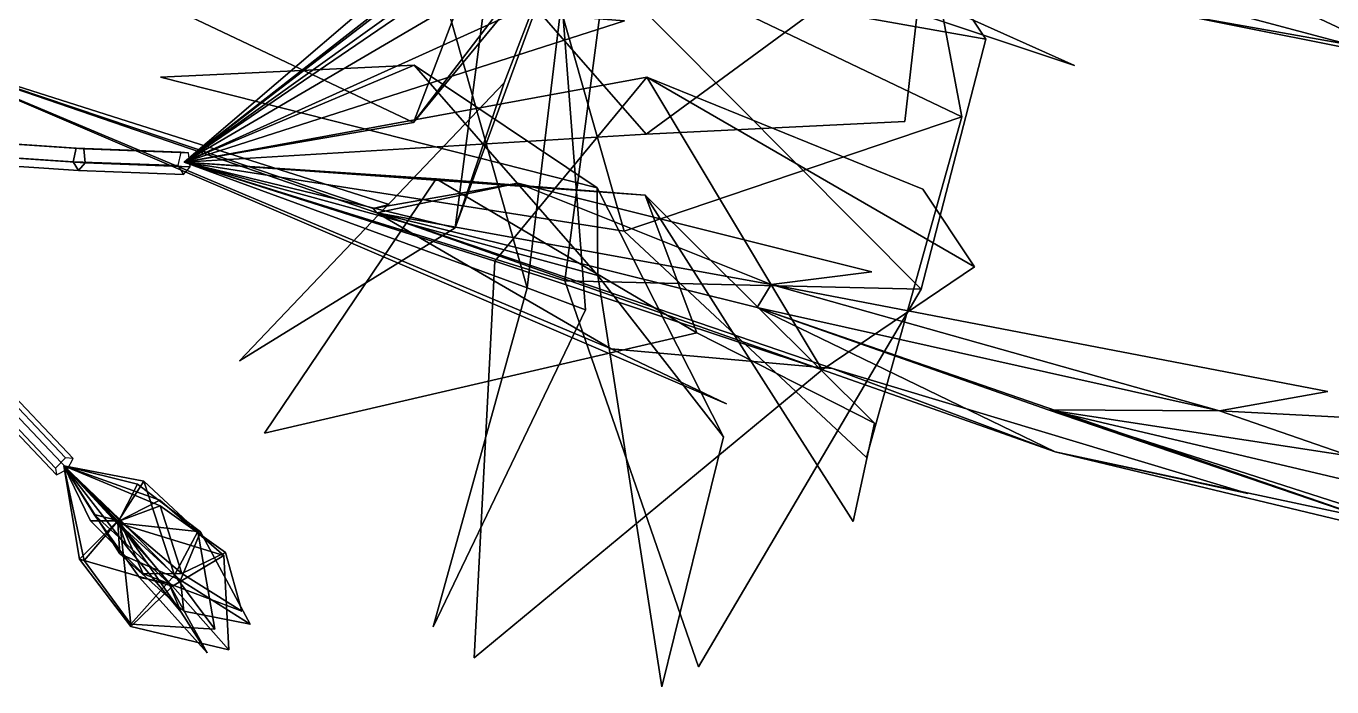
# Model space of a CAD drawing. Header units: metres. Extents: x -317 to 277, y -489 to 236.
# Drawn here: x -73.7 to 9.7, y -124.9 to -82.7 of the extents above; entities that cross this region are included whole.
import ezdxf

# ---------------------------------------------------------------- set-up
doc = ezdxf.new("R2010")
doc.units = ezdxf.units.M

msp = doc.modelspace()

# ---------------------------------------------------------------- linework, layer by layer
at = {"layer": 'Newplan_1Bud', "color": 3}
for points in [[(-71.2687, -110.8038, 754.5509), (-67.219, -116.0013, 754.2042), (-67.8408, -114.2917, 757.169)], [(-71.2687, -110.8038, 754.5509), (-67.8408, -114.2917, 757.169), (-67.219, -116.0013, 754.2042)], [(-67.8408, -114.2917, 757.169), (-69.3169, -113.9092, 760.1277), (-71.2687, -110.8038, 754.5509)], [(-67.8408, -114.2917, 757.169), (-71.2687, -110.8038, 754.5509), (-69.3169, -113.9092, 760.1277)], [(-71.2687, -110.8038, 754.5509), (-65.1285, -113.0023, 755.5499), (-67.9114, -114.4278, 757.0739)], [(-71.2687, -110.8038, 754.5509), (-67.9114, -114.4278, 757.0739), (-65.1285, -113.0023, 755.5499)], [(-67.9114, -114.4278, 757.0739), (-70.2625, -116.7637, 757.383), (-71.2687, -110.8038, 754.5509)], [(-67.9114, -114.4278, 757.0739), (-71.2687, -110.8038, 754.5509), (-70.2625, -116.7637, 757.383)], [(-71.2687, -110.8038, 754.5509), (-66.5615, -111.9749, 759.0235), (-67.8182, -114.4439, 756.9202)], [(-71.2687, -110.8038, 754.5509), (-67.8182, -114.4439, 756.9202), (-66.5615, -111.9749, 759.0235)], [(-67.8182, -114.4439, 756.9202), (-67.6844, -116.4266, 754.25), (-71.2687, -110.8038, 754.5509)], [(-67.8182, -114.4439, 756.9202), (-71.2687, -110.8038, 754.5509), (-67.6844, -116.4266, 754.25)], [(-71.2687, -110.8038, 754.5509), (-69.551, -114.3292, 759.857), (-67.689, -114.3178, 756.9189)], [(-71.2687, -110.8038, 754.5509), (-67.689, -114.3178, 756.9189), (-69.551, -114.3292, 759.857)], [(-67.689, -114.3178, 756.9189), (-65.1216, -113.3607, 755.0292), (-71.2687, -110.8038, 754.5509)], [(-67.689, -114.3178, 756.9189), (-71.2687, -110.8038, 754.5509), (-65.1216, -113.3607, 755.0292)], [(-71.2687, -110.8038, 754.5509), (-69.9635, -116.8552, 756.8335), (-67.7033, -114.2224, 757.075)], [(-71.2687, -110.8038, 754.5509), (-67.7033, -114.2224, 757.075), (-69.9635, -116.8552, 756.8335)], [(-67.7033, -114.2224, 757.075), (-66.1458, -111.7814, 758.7166), (-71.2687, -110.8038, 754.5509)], [(-67.7033, -114.2224, 757.075), (-71.2687, -110.8038, 754.5509), (-66.1458, -111.7814, 758.7166)], [(-67.8182, -114.4439, 756.9202), (-66.5615, -111.9749, 759.0235), (-62.5325, -115.0217, 761.7721)], [(-67.8182, -114.4439, 756.9202), (-62.5325, -115.0217, 761.7721), (-66.5615, -111.9749, 759.0235)], [(-66.1458, -111.7814, 758.7166), (-67.7033, -114.2224, 757.075), (-64.1868, -117.8006, 760.1288)], [(-66.1458, -111.7814, 758.7166), (-64.1868, -117.8006, 760.1288), (-67.7033, -114.2224, 757.075)], [(-62.7097, -115.0009, 762.0503), (-66.1458, -111.7814, 758.7166), (-64.1868, -117.8006, 760.1288)], [(-62.7097, -115.0009, 762.0503), (-64.1868, -117.8006, 760.1288), (-66.1458, -111.7814, 758.7166)], [(-67.9114, -114.4278, 757.0739), (-65.1285, -113.0023, 755.5499), (-61.04193, -116.5276, 757.5356)], [(-67.9114, -114.4278, 757.0739), (-61.04193, -116.5276, 757.5356), (-65.1285, -113.0023, 755.5499)], [(-65.1216, -113.3607, 755.0292), (-67.689, -114.3178, 756.9189), (-63.7316, -117.6789, 759.6642)], [(-65.1216, -113.3607, 755.0292), (-63.7316, -117.6789, 759.6642), (-67.689, -114.3178, 756.9189)], [(-60.9317, -116.3455, 757.6407), (-65.1216, -113.3607, 755.0292), (-63.7316, -117.6789, 759.6642)], [(-60.9317, -116.3455, 757.6407), (-63.7316, -117.6789, 759.6642), (-65.1216, -113.3607, 755.0292)], [(-67.7033, -114.2224, 757.075), (-69.9635, -116.8552, 756.8335), (-66.9876, -120.9252, 759.5994)], [(-67.7033, -114.2224, 757.075), (-66.9876, -120.9252, 759.5994), (-69.9635, -116.8552, 756.8335)], [(-69.3169, -113.9092, 760.1277), (-67.8408, -114.2917, 757.169), (-64.5487, -118.3007, 759.923)], [(-69.3169, -113.9092, 760.1277), (-64.5487, -118.3007, 759.923), (-67.8408, -114.2917, 757.169)], [(-66.4382, -117.939, 763.0871), (-69.3169, -113.9092, 760.1277), (-64.5487, -118.3007, 759.923)], [(-66.4382, -117.939, 763.0871), (-64.5487, -118.3007, 759.923), (-69.3169, -113.9092, 760.1277)], [(-67.7033, -114.2224, 757.075), (-66.9876, -120.9252, 759.5994), (-64.1868, -117.8006, 760.1288)], [(-67.7033, -114.2224, 757.075), (-64.1868, -117.8006, 760.1288), (-66.9876, -120.9252, 759.5994)], [(-70.2625, -116.7637, 757.383), (-67.9114, -114.4278, 757.0739), (-64.3252, -118.4887, 759.3416)], [(-70.2625, -116.7637, 757.383), (-64.3252, -118.4887, 759.3416), (-67.9114, -114.4278, 757.0739)], [(-67.689, -114.3178, 756.9189), (-69.551, -114.3292, 759.857), (-66.2052, -117.7047, 763.0948)], [(-67.689, -114.3178, 756.9189), (-66.2052, -117.7047, 763.0948), (-69.551, -114.3292, 759.857)], [(-67.9114, -114.4278, 757.0739), (-61.04193, -116.5276, 757.5356), (-64.3252, -118.4887, 759.3416)], [(-67.9114, -114.4278, 757.0739), (-64.3252, -118.4887, 759.3416), (-61.04193, -116.5276, 757.5356)], [(-67.8408, -114.2917, 757.169), (-67.219, -116.0013, 754.2042), (-63.7795, -120.1552, 756.2006)], [(-67.8408, -114.2917, 757.169), (-63.7795, -120.1552, 756.2006), (-67.219, -116.0013, 754.2042)], [(-67.8408, -114.2917, 757.169), (-63.7795, -120.1552, 756.2006), (-64.5487, -118.3007, 759.923)], [(-67.8408, -114.2917, 757.169), (-64.5487, -118.3007, 759.923), (-63.7795, -120.1552, 756.2006)], [(-67.8182, -114.4439, 756.9202), (-62.5325, -115.0217, 761.7721), (-63.8231, -118.1067, 759.1826)], [(-67.8182, -114.4439, 756.9202), (-63.8231, -118.1067, 759.1826), (-62.5325, -115.0217, 761.7721)], [(-67.6844, -116.4266, 754.25), (-67.8182, -114.4439, 756.9202), (-63.8231, -118.1067, 759.1826)], [(-67.6844, -116.4266, 754.25), (-63.8231, -118.1067, 759.1826), (-67.8182, -114.4439, 756.9202)], [(-67.689, -114.3178, 756.9189), (-66.2052, -117.7047, 763.0948), (-63.7316, -117.6789, 759.6642)], [(-67.689, -114.3178, 756.9189), (-63.7316, -117.6789, 759.6642), (-66.2052, -117.7047, 763.0948)], [(-62.7097, -115.0009, 762.0503), (-64.1868, -117.8006, 760.1288), (-61.6219, -121.2466, 763.6719)], [(-62.7097, -115.0009, 762.0503), (-61.6219, -121.2466, 763.6719), (-64.1868, -117.8006, 760.1288)], [(-62.5325, -115.0217, 761.7721), (-59.3629, -120.9201, 760.9709), (-63.8231, -118.1067, 759.1826)], [(-62.5325, -115.0217, 761.7721), (-63.8231, -118.1067, 759.1826), (-59.3629, -120.9201, 760.9709)], [(-63.604, -120.0824, 756.0583), (-67.6844, -116.4266, 754.25), (-63.8231, -118.1067, 759.1826)], [(-63.604, -120.0824, 756.0583), (-63.8231, -118.1067, 759.1826), (-67.6844, -116.4266, 754.25)], [(-61.04193, -116.5276, 757.5356), (-60.7183, -122.5608, 760.5314), (-64.3252, -118.4887, 759.3416)], [(-61.04193, -116.5276, 757.5356), (-64.3252, -118.4887, 759.3416), (-60.7183, -122.5608, 760.5314)], [(-60.9317, -116.3455, 757.6407), (-63.7316, -117.6789, 759.6642), (-59.9008, -120.0915, 762.9064)], [(-60.9317, -116.3455, 757.6407), (-59.9008, -120.0915, 762.9064), (-63.7316, -117.6789, 759.6642)], [(-66.9877, -121.0616, 759.4052), (-70.2625, -116.7637, 757.383), (-64.3252, -118.4887, 759.3416)], [(-66.9877, -121.0616, 759.4052), (-64.3252, -118.4887, 759.3416), (-70.2625, -116.7637, 757.383)], [(-66.9876, -120.9252, 759.5994), (-61.6219, -121.2466, 763.6719), (-64.1868, -117.8006, 760.1288)], [(-66.9876, -120.9252, 759.5994), (-64.1868, -117.8006, 760.1288), (-61.6219, -121.2466, 763.6719)], [(-66.4382, -117.939, 763.0871), (-64.5487, -118.3007, 759.923), (-62.1064, -122.7614, 762.1912)], [(-66.4382, -117.939, 763.0871), (-62.1064, -122.7614, 762.1912), (-64.5487, -118.3007, 759.923)], [(-66.2052, -117.7047, 763.0948), (-59.9008, -120.0915, 762.9064), (-63.7316, -117.6789, 759.6642)], [(-66.2052, -117.7047, 763.0948), (-63.7316, -117.6789, 759.6642), (-59.9008, -120.0915, 762.9064)], [(-63.7795, -120.1552, 756.2006), (-62.1064, -122.7614, 762.1912), (-64.5487, -118.3007, 759.923)], [(-63.7795, -120.1552, 756.2006), (-64.5487, -118.3007, 759.923), (-62.1064, -122.7614, 762.1912)], [(-63.604, -120.0824, 756.0583), (-63.8231, -118.1067, 759.1826), (-59.3629, -120.9201, 760.9709)], [(-63.604, -120.0824, 756.0583), (-59.3629, -120.9201, 760.9709), (-63.8231, -118.1067, 759.1826)], [(-66.9877, -121.0616, 759.4052), (-64.3252, -118.4887, 759.3416), (-60.7183, -122.5608, 760.5314)], [(-66.9877, -121.0616, 759.4052), (-60.7183, -122.5608, 760.5314), (-64.3252, -118.4887, 759.3416)]]:
    msp.add_3dface(points, dxfattribs=at)
at = {"layer": 'Newplan_1Pdcel', "color": 3}
for points in [[(-77.1264, -90.08291, 750.4037), (-70.4663, -90.5257, 754.5216), (-70.6748, -91.3886, 754.7659), (-77.3531, -90.9443, 750.6367)], [(-76.6366, -90.125, 749.607), (-69.9765, -90.5679, 753.7249), (-70.4663, -90.5257, 754.5216), (-77.1264, -90.08291, 750.4037)], [(-76.5723, -91.01148, 749.3666), (-69.894, -91.4558, 753.4958), (-69.9765, -90.5679, 753.7249), (-76.6366, -90.125, 749.607)], [(-70.4663, -90.5257, 754.5216), (-63.7945, -90.7765, 758.6366), (-63.9846, -91.6403, 758.8922), (-70.6748, -91.3886, 754.7659)], [(-69.9765, -90.5679, 753.7249), (-63.3047, -90.8187, 757.8398), (-63.7945, -90.7765, 758.6366), (-70.4663, -90.5257, 754.5216)], [(-69.894, -91.4558, 753.4958), (-63.2038, -91.7075, 757.6221), (-63.3047, -90.8187, 757.8398), (-69.9765, -90.5679, 753.7249)], [(-77.3531, -90.9443, 750.6367), (-70.6748, -91.3886, 754.7659), (-70.323, -91.9601, 754.1356), (-77.01266, -91.5149, 749.9994)], [(-77.01266, -91.5149, 749.9994), (-70.323, -91.9601, 754.1356), (-69.894, -91.4558, 753.4958), (-76.5723, -91.01148, 749.3666)], [(-70.6748, -91.3886, 754.7659), (-63.9846, -91.6403, 758.8922), (-63.6216, -92.2124, 758.2687), (-70.323, -91.9601, 754.1356)], [(-70.323, -91.9601, 754.1356), (-63.6216, -92.2124, 758.2687), (-63.2038, -91.7075, 757.6221), (-69.894, -91.4558, 753.4958)], [(-76.05276, -105.1467, 751.8606), (-71.1482, -110.3084, 755.1489), (-71.8018, -110.9555, 755.108), (-76.7197, -105.7794, 751.8108)], [(-76.7197, -105.7794, 751.8108), (-71.8018, -110.9555, 755.108), (-71.7237, -111.3944, 754.3024), (-76.6497, -106.2095, 750.9998)], [(-76.6497, -106.2095, 750.9998), (-71.7237, -111.3944, 754.3024), (-71.02109, -111.0227, 753.838), (-75.9389, -105.8466, 750.5408)], [(-75.5629, -105.1888, 751.0638), (-70.6584, -110.3505, 754.3521), (-71.1482, -110.3084, 755.1489), (-76.05276, -105.1467, 751.8606)], [(-75.9389, -105.8466, 750.5408), (-71.02109, -111.0227, 753.838), (-70.6584, -110.3505, 754.3521), (-75.5629, -105.1888, 751.0638)]]:
    msp.add_3dface(points, dxfattribs=at)
at = {"layer": 'Newplan_1Petal1', "color": 3}
for points in [[(-48.942, -88.8767, 785.4752), (-30.5445, -64.8538, 787.7159), (-42.431, -71.8109, 802.0923)], [(-48.942, -88.8767, 785.4752), (-42.431, -71.8109, 802.0923), (-30.5445, -64.8538, 787.7159)], [(-39.2316, -77.1301, 770.4933), (-30.5445, -64.8538, 787.7159), (-48.942, -88.8767, 785.4752)], [(-39.2316, -77.1301, 770.4933), (-48.942, -88.8767, 785.4752), (-30.5445, -64.8538, 787.7159)], [(-41.2876, -75.4296, 772.7076), (-13.923, -88.5206, 772.0839), (-17.5832, -69.06193, 770.0023)], [(-41.2876, -75.4296, 772.7076), (-17.5832, -69.06193, 770.0023), (-13.923, -88.5206, 772.0839)], [(-46.2828, -95.6206, 783.6508), (-36.8498, -69.994, 796.8752), (-43.1448, -86.3497, 806.3217)], [(-46.2828, -95.6206, 783.6508), (-43.1448, -86.3497, 806.3217), (-36.8498, -69.994, 796.8752)], [(-43.7053, -75.8827, 775.8724), (-36.8498, -69.994, 796.8752), (-46.2828, -95.6206, 783.6508)], [(-43.7053, -75.8827, 775.8724), (-46.2828, -95.6206, 783.6508), (-36.8498, -69.994, 796.8752)], [(-12.3943, -83.5665, 766.7501), (-21.1148, -70.4437, 747.9124), (-36.6869, -79.2511, 767.7565)], [(-12.3943, -83.5665, 766.7501), (-36.6869, -79.2511, 767.7565), (-21.1148, -70.4437, 747.9124)], [(-42.431, -71.8109, 802.0923), (-64.754, -81.4014, 805.6729), (-48.942, -88.8767, 785.4752)], [(-42.431, -71.8109, 802.0923), (-48.942, -88.8767, 785.4752), (-64.754, -81.4014, 805.6729)], [(-35.4922, -95.8256, 770.035), (-41.2876, -75.4296, 772.7076), (-63.5817, -91.4278, 758.2518)], [(-35.4922, -95.8256, 770.035), (-63.5817, -91.4278, 758.2518), (-41.2876, -75.4296, 772.7076)], [(-35.4922, -95.8256, 770.035), (-13.923, -88.5206, 772.0839), (-41.2876, -75.4296, 772.7076)], [(-35.4922, -95.8256, 770.035), (-41.2876, -75.4296, 772.7076), (-13.923, -88.5206, 772.0839)], [(-43.7053, -75.8827, 775.8724), (-46.2828, -95.6206, 783.6508), (-63.5817, -91.4278, 758.2518)], [(-43.7053, -75.8827, 775.8724), (-63.5817, -91.4278, 758.2518), (-46.2828, -95.6206, 783.6508)], [(-34.07901, -89.6416, 766.8312), (-45.8082, -76.2096, 778.6098), (-63.5817, -91.4278, 758.2518)], [(-34.07901, -89.6416, 766.8312), (-63.5817, -91.4278, 758.2518), (-45.8082, -76.2096, 778.6098)], [(-34.07901, -89.6416, 766.8312), (-16.161, -76.4767, 772.1628), (-45.8082, -76.2096, 778.6098)], [(-34.07901, -89.6416, 766.8312), (-45.8082, -76.2096, 778.6098), (-16.161, -76.4767, 772.1628)], [(-17.5707, -88.827, 746.0668), (-16.161, -76.4767, 772.1628), (-34.07901, -89.6416, 766.8312)], [(-17.5707, -88.827, 746.0668), (-34.07901, -89.6416, 766.8312), (-16.161, -76.4767, 772.1628)], [(-39.2316, -77.1301, 770.4933), (-48.942, -88.8767, 785.4752), (-63.5817, -91.4278, 758.2518)], [(-39.2316, -77.1301, 770.4933), (-63.5817, -91.4278, 758.2518), (-48.942, -88.8767, 785.4752)], [(-47.4775, -79.04616, 781.3723), (-41.6821, -99.4422, 778.6997), (-63.5817, -91.4278, 758.2518)], [(-47.4775, -79.04616, 781.3723), (-63.5817, -91.4278, 758.2518), (-41.6821, -99.4422, 778.6997)], [(-47.4775, -79.04616, 781.3723), (-39.456, -81.00545, 802.6938), (-41.6821, -99.4422, 778.6997)], [(-47.4775, -79.04616, 781.3723), (-41.6821, -99.4422, 778.6997), (-39.456, -81.00545, 802.6938)], [(-39.2644, -98.989, 775.5349), (-36.6869, -79.2511, 767.7565), (-63.5817, -91.4278, 758.2518)], [(-39.2644, -98.989, 775.5349), (-63.5817, -91.4278, 758.2518), (-36.6869, -79.2511, 767.7565)], [(-39.2644, -98.989, 775.5349), (-16.5292, -99.532, 777.9026), (-36.6869, -79.2511, 767.7565)], [(-39.2644, -98.989, 775.5349), (-36.6869, -79.2511, 767.7565), (-16.5292, -99.532, 777.9026)], [(-36.6869, -79.2511, 767.7565), (-16.5292, -99.532, 777.9026), (-12.3943, -83.5665, 766.7501)], [(-36.6869, -79.2511, 767.7565), (-12.3943, -83.5665, 766.7501), (-16.5292, -99.532, 777.9026)], [(-35.472, -82.3935, 766.937), (-48.8183, -81.3444, 783.5956), (-63.5817, -91.4278, 758.2518)], [(-35.472, -82.3935, 766.937), (-63.5817, -91.4278, 758.2518), (-48.8183, -81.3444, 783.5956)], [(-41.6821, -99.4422, 778.6997), (-39.456, -81.00545, 802.6938), (-37.9559, -100.8544, 803.0695)], [(-41.6821, -99.4422, 778.6997), (-37.9559, -100.8544, 803.0695), (-39.456, -81.00545, 802.6938)], [(-65.09003, -85.989, 805.5846), (-37.2179, -93.04938, 802.615), (-48.8907, -85.2302, 784.5762)], [(-65.09003, -85.989, 805.5846), (-48.8907, -85.2302, 784.5762), (-37.2179, -93.04938, 802.615)], [(-48.8907, -85.2302, 784.5762), (-37.1615, -98.6622, 772.7975), (-63.5817, -91.4278, 758.2518)], [(-48.8907, -85.2302, 784.5762), (-63.5817, -91.4278, 758.2518), (-37.1615, -98.6622, 772.7975)], [(-48.8907, -85.2302, 784.5762), (-37.2179, -93.04938, 802.615), (-37.1615, -98.6622, 772.7975)], [(-48.8907, -85.2302, 784.5762), (-37.1615, -98.6622, 772.7975), (-37.2179, -93.04938, 802.615)], [(-43.7381, -97.7416, 780.914), (-34.02776, -85.995, 765.9322), (-63.5817, -91.4278, 758.2518)], [(-43.7381, -97.7416, 780.914), (-63.5817, -91.4278, 758.2518), (-34.02776, -85.995, 765.9322)], [(-43.1448, -86.3497, 806.3217), (-60.05525, -104.1029, 804.9163), (-46.2828, -95.6206, 783.6508)], [(-43.1448, -86.3497, 806.3217), (-46.2828, -95.6206, 783.6508), (-60.05525, -104.1029, 804.9163)], [(-43.7381, -97.7416, 780.914), (-22.8345, -104.6723, 787.0618), (-34.02776, -85.995, 765.9322)], [(-43.7381, -97.7416, 780.914), (-34.02776, -85.995, 765.9322), (-22.8345, -104.6723, 787.0618)], [(-13.1081, -98.1053, 770.9794), (-16.4161, -93.1452, 747.1558), (-34.02776, -85.995, 765.9322)], [(-13.1081, -98.1053, 770.9794), (-34.02776, -85.995, 765.9322), (-16.4161, -93.1452, 747.1558)], [(-34.02776, -85.995, 765.9322), (-22.8345, -104.6723, 787.0618), (-13.1081, -98.1053, 770.9794)], [(-34.02776, -85.995, 765.9322), (-13.1081, -98.1053, 770.9794), (-22.8345, -104.6723, 787.0618)], [(-20.00101, -110.2777, 754.0505), (-13.923, -88.5206, 772.0839), (-35.4922, -95.8256, 770.035)], [(-20.00101, -110.2777, 754.0505), (-35.4922, -95.8256, 770.035), (-13.923, -88.5206, 772.0839)], [(-47.4977, -92.4782, 784.4703), (-34.1515, -93.5274, 767.8118), (-63.5817, -91.4278, 758.2518)], [(-47.4977, -92.4782, 784.4703), (-63.5817, -91.4278, 758.2518), (-34.1515, -93.5274, 767.8118)], [(-58.4446, -108.7278, 802.3718), (-30.8437, -102.3149, 796.6636), (-47.4977, -92.4782, 784.4703)], [(-58.4446, -108.7278, 802.3718), (-47.4977, -92.4782, 784.4703), (-30.8437, -102.3149, 796.6636)], [(-47.4977, -92.4782, 784.4703), (-30.8437, -102.3149, 796.6636), (-34.1515, -93.5274, 767.8118)], [(-47.4977, -92.4782, 784.4703), (-34.1515, -93.5274, 767.8118), (-30.8437, -102.3149, 796.6636)], [(-37.1615, -98.6622, 772.7975), (-37.2179, -93.04938, 802.615), (-29.1444, -108.9511, 793.7649)], [(-37.1615, -98.6622, 772.7975), (-29.1444, -108.9511, 793.7649), (-37.2179, -93.04938, 802.615)], [(-19.4986, -108.0781, 781.352), (-20.8723, -114.3673, 757.6524), (-34.1515, -93.5274, 767.8118)], [(-19.4986, -108.0781, 781.352), (-34.1515, -93.5274, 767.8118), (-20.8723, -114.3673, 757.6524)], [(-34.1515, -93.5274, 767.8118), (-30.8437, -102.3149, 796.6636), (-19.4986, -108.0781, 781.352)], [(-34.1515, -93.5274, 767.8118), (-19.4986, -108.0781, 781.352), (-30.8437, -102.3149, 796.6636)], [(-45.06339, -123.0754, 788.7108), (-22.8345, -104.6723, 787.0618), (-43.7381, -97.7416, 780.914)], [(-45.06339, -123.0754, 788.7108), (-43.7381, -97.7416, 780.914), (-22.8345, -104.6723, 787.0618)], [(-30.7378, -123.653, 770.7045), (-16.5292, -99.532, 777.9026), (-39.2644, -98.989, 775.5349)], [(-30.7378, -123.653, 770.7045), (-39.2644, -98.989, 775.5349), (-16.5292, -99.532, 777.9026)], [(-29.1444, -108.9511, 793.7649), (-33.08726, -124.9256, 775.5335), (-37.1615, -98.6622, 772.7975)], [(-29.1444, -108.9511, 793.7649), (-37.1615, -98.6622, 772.7975), (-33.08726, -124.9256, 775.5335)], [(-37.9559, -100.8544, 803.0695), (-47.6882, -121.1007, 793.1458), (-41.6821, -99.4422, 778.6997)], [(-37.9559, -100.8544, 803.0695), (-41.6821, -99.4422, 778.6997), (-47.6882, -121.1007, 793.1458)]]:
    msp.add_3dface(points, dxfattribs=at)
at = {"layer": 'Newplan_Leaf', "color": 3}
for points in [[(-14.3323, -81.8447, 737.139), (-6.7326, -85.2507, 732.3762), (-61.6826, -66.8975, 732.7567)], [(-14.3323, -81.8447, 737.139), (-61.6826, -66.8975, 732.7567), (-6.7326, -85.2507, 732.3762)], [(-29.8538, -73.06406, 749.4699), (14.5596, -84.9128, 747.1163), (-0.1551, -81.9785, 736.4675)], [(-29.8538, -73.06406, 749.4699), (-0.1551, -81.9785, 736.4675), (14.5596, -84.9128, 747.1163)], [(-29.8538, -73.06406, 749.4699), (-5.02721, -75.6961, 761.772), (14.5596, -84.9128, 747.1163)], [(-29.8538, -73.06406, 749.4699), (14.5596, -84.9128, 747.1163), (-5.02721, -75.6961, 761.772)], [(-5.02721, -75.6961, 761.772), (40.3391, -86.889, 764.6998), (14.5596, -84.9128, 747.1163)], [(-5.02721, -75.6961, 761.772), (14.5596, -84.9128, 747.1163), (40.3391, -86.889, 764.6998)], [(-5.02721, -75.6961, 761.772), (14.1393, -79.5388, 771.8801), (40.3391, -86.889, 764.6998)], [(-5.02721, -75.6961, 761.772), (40.3391, -86.889, 764.6998), (14.1393, -79.5388, 771.8801)], [(14.5596, -84.9128, 747.1163), (27.02633, -86.7974, 744.8018), (-0.1551, -81.9785, 736.4675)], [(14.5596, -84.9128, 747.1163), (-0.1551, -81.9785, 736.4675), (27.02633, -86.7974, 744.8018)], [(-82.171, -84.04592, 708.4844), (-50.4985, -94.133, 755.9352), (-51.5067, -94.3865, 746.3979)], [(-82.171, -84.04592, 708.4844), (-51.5067, -94.3865, 746.3979), (-50.4985, -94.133, 755.9352)], [(-51.5067, -94.3865, 746.3979), (-51.2827, -94.6643, 724.7197), (-82.171, -84.04592, 708.4844)], [(-51.5067, -94.3865, 746.3979), (-82.171, -84.04592, 708.4844), (-51.2827, -94.6643, 724.7197)], [(-36.3188, -103.3396, 711.647), (-28.9416, -106.8407, 706.6113), (-82.171, -84.04592, 708.4844)], [(-36.3188, -103.3396, 711.647), (-82.171, -84.04592, 708.4844), (-28.9416, -106.8407, 706.6113)], [(-82.171, -84.04592, 708.4844), (-51.2827, -94.6643, 724.7197), (-36.3188, -103.3396, 711.647)], [(-82.171, -84.04592, 708.4844), (-36.3188, -103.3396, 711.647), (-51.2827, -94.6643, 724.7197)], [(-51.5067, -94.3865, 746.3979), (-42.2791, -92.7597, 757.0594), (-51.2827, -94.6643, 724.7197)], [(-51.5067, -94.3865, 746.3979), (-51.2827, -94.6643, 724.7197), (-42.2791, -92.7597, 757.0594)], [(-42.2791, -92.7597, 757.0594), (-26.1008, -99.2236, 762.9764), (-51.2827, -94.6643, 724.7197)], [(-42.2791, -92.7597, 757.0594), (-51.2827, -94.6643, 724.7197), (-26.1008, -99.2236, 762.9764)], [(-42.2791, -92.7597, 757.0594), (-19.6723, -98.4302, 774.0386), (-26.1008, -99.2236, 762.9764)], [(-42.2791, -92.7597, 757.0594), (-26.1008, -99.2236, 762.9764), (-19.6723, -98.4302, 774.0386)], [(-26.1008, -99.2236, 762.9764), (-26.9947, -100.7101, 736.8924), (-51.2827, -94.6643, 724.7197)], [(-26.1008, -99.2236, 762.9764), (-51.2827, -94.6643, 724.7197), (-26.9947, -100.7101, 736.8924)], [(-51.2827, -94.6643, 724.7197), (-7.9734, -109.9096, 721.4995), (-22.192, -104.601, 711.0985)], [(-51.2827, -94.6643, 724.7197), (-22.192, -104.601, 711.0985), (-7.9734, -109.9096, 721.4995)], [(-51.2827, -94.6643, 724.7197), (-26.9947, -100.7101, 736.8924), (-7.9734, -109.9096, 721.4995)], [(-51.2827, -94.6643, 724.7197), (-7.9734, -109.9096, 721.4995), (-26.9947, -100.7101, 736.8924)], [(-51.2827, -94.6643, 724.7197), (-22.192, -104.601, 711.0985), (-36.3188, -103.3396, 711.647)], [(-51.2827, -94.6643, 724.7197), (-36.3188, -103.3396, 711.647), (-22.192, -104.601, 711.0985)], [(-26.1008, -99.2236, 762.9764), (2.5224, -107.2951, 772.6323), (-26.9947, -100.7101, 736.8924)], [(-26.1008, -99.2236, 762.9764), (-26.9947, -100.7101, 736.8924), (2.5224, -107.2951, 772.6323)], [(-26.1008, -99.2236, 762.9764), (9.4414, -106.069, 783.0927), (2.5224, -107.2951, 772.6323)], [(-26.1008, -99.2236, 762.9764), (2.5224, -107.2951, 772.6323), (9.4414, -106.069, 783.0927)], [(2.5224, -107.2951, 772.6323), (-8.406, -107.2372, 746.6981), (-26.9947, -100.7101, 736.8924)], [(2.5224, -107.2951, 772.6323), (-26.9947, -100.7101, 736.8924), (-8.406, -107.2372, 746.6981)], [(-26.9947, -100.7101, 736.8924), (17.2203, -115.9594, 739.0023), (-7.9734, -109.9096, 721.4995)], [(-26.9947, -100.7101, 736.8924), (-7.9734, -109.9096, 721.4995), (17.2203, -115.9594, 739.0023)], [(-26.9947, -100.7101, 736.8924), (-8.406, -107.2372, 746.6981), (17.2203, -115.9594, 739.0023)], [(-26.9947, -100.7101, 736.8924), (17.2203, -115.9594, 739.0023), (-8.406, -107.2372, 746.6981)], [(-7.9734, -109.9096, 721.4995), (4.3341, -112.5819, 719.1098), (-22.192, -104.601, 711.0985)], [(-7.9734, -109.9096, 721.4995), (-22.192, -104.601, 711.0985), (4.3341, -112.5819, 719.1098)], [(2.5224, -107.2951, 772.6323), (25.4128, -115.2123, 779.0381), (-8.406, -107.2372, 746.6981)], [(2.5224, -107.2951, 772.6323), (-8.406, -107.2372, 746.6981), (25.4128, -115.2123, 779.0381)], [(25.4128, -115.2123, 779.0381), (14.5225, -110.7399, 757.6215), (-8.406, -107.2372, 746.6981)], [(25.4128, -115.2123, 779.0381), (-8.406, -107.2372, 746.6981), (14.5225, -110.7399, 757.6215)], [(-8.406, -107.2372, 746.6981), (36.1912, -121.5661, 754.3761), (17.2203, -115.9594, 739.0023)], [(-8.406, -107.2372, 746.6981), (17.2203, -115.9594, 739.0023), (36.1912, -121.5661, 754.3761)], [(-8.406, -107.2372, 746.6981), (14.5225, -110.7399, 757.6215), (36.1912, -121.5661, 754.3761)], [(-8.406, -107.2372, 746.6981), (36.1912, -121.5661, 754.3761), (14.5225, -110.7399, 757.6215)], [(2.5224, -107.2951, 772.6323), (35.06681, -108.9959, 789.4082), (25.4128, -115.2123, 779.0381)], [(2.5224, -107.2951, 772.6323), (25.4128, -115.2123, 779.0381), (35.06681, -108.9959, 789.4082)], [(17.2203, -115.9594, 739.0023), (29.5285, -117.9103, 737.1318), (-7.9734, -109.9096, 721.4995)], [(17.2203, -115.9594, 739.0023), (-7.9734, -109.9096, 721.4995), (29.5285, -117.9103, 737.1318)]]:
    msp.add_3dface(points, dxfattribs=at)

doc.saveas('drawing.dxf')
